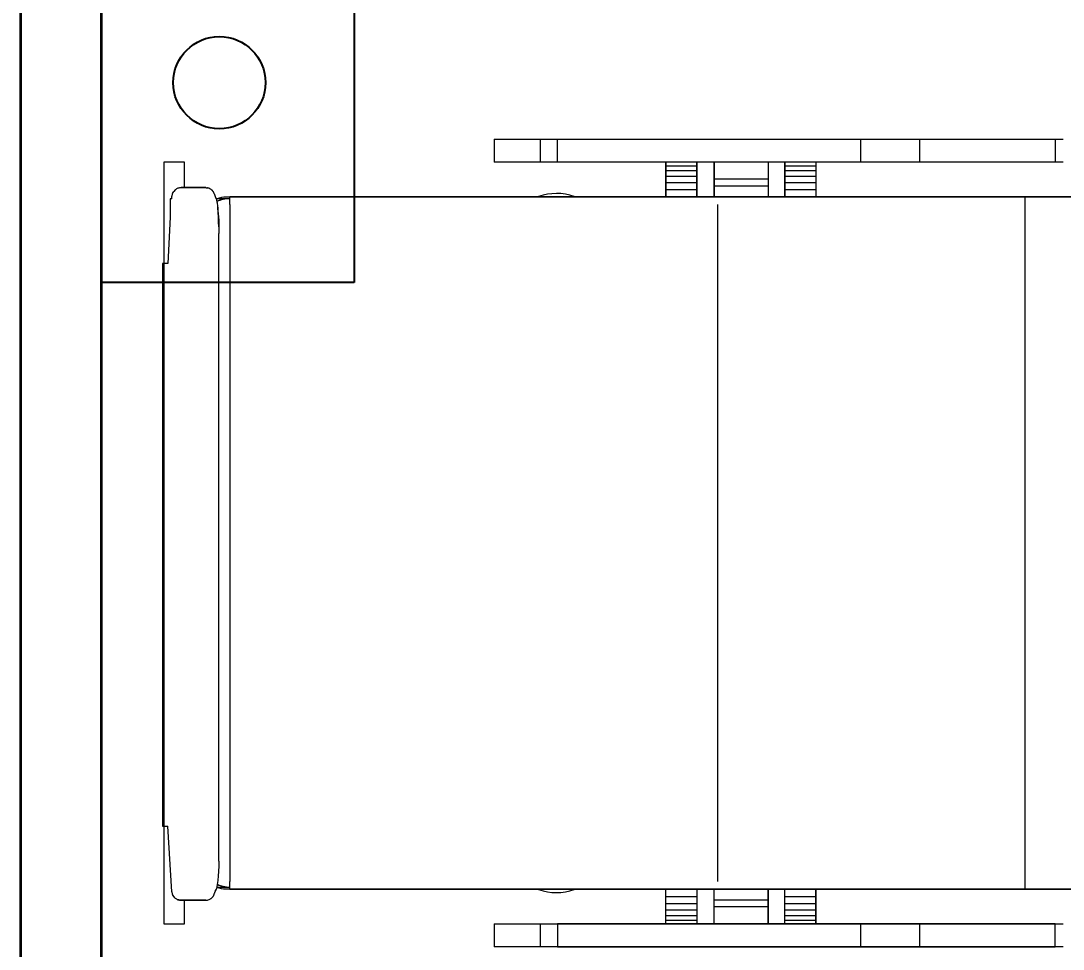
# Model space of a CAD drawing. Header units: millimetres. Extents: x 1448174 to 1599581, y -224422 to -106989.
# Drawn here: x 1473287 to 1474772, y -135488 to -134166 of the extents above; entities that cross this region are included whole.
import ezdxf

# ---------------------------------------------------------------- set-up
doc = ezdxf.new("R2010")
doc.units = ezdxf.units.MM
doc.header["$LTSCALE"] = 600
doc.header["$MEASUREMENT"] = 0
doc.layers.add('furniture', color=30, linetype='Continuous', lineweight=9)
doc.layers.add('P-Wall', color=1, linetype='Continuous', lineweight=35)
doc.layers.add('TEXT', color=253, linetype='Continuous')
doc.styles.add('ARIAL', font='arial.ttf')

msp = doc.modelspace()

# ---------------------------------------------------------------- linework, layer by layer
at = {"layer": 'furniture', "lineweight": -3}
for p, q in [((1473762.098, -132998.8362), (1473762.098, -134538.8362)), ((1473762.098, -134538.8362), (1473402.098, -134538.8362))]:
    msp.add_line(p, q, dxfattribs=at)
at = {"layer": 'furniture'}
for p, q in [((1473961.4897, -134334.8243), (1473961.4897, -134367.4992)), ((1473961.4897, -134334.8243), (1474026.8161, -134334.8243)), ((1473961.4897, -134334.8243), (1473961.4897, -134367.4992)), ((1474026.8161, -134334.8243), (1474378.2609, -134334.8243)), ((1474026.8161, -134334.8243), (1474026.8161, -134367.4992)), ((1474051.4254, -134334.8243), (1474760.5025, -134334.8243)), ((1474051.4254, -134367.5195), (1474051.4254, -134334.8243)), ((1474378.2609, -134334.8243), (1474406.7014, -134334.8243)), ((1474406.7014, -134334.8243), (1474483.7751, -134334.8243)), ((1474483.7751, -134334.8243), (1474507.0999, -134334.8243)), ((1474483.7751, -134367.4992), (1474483.7751, -134334.8243)), ((1474507.0999, -134334.8243), (1474567.0039, -134334.8243)), ((1474567.0039, -134334.8243), (1474720.9994, -134334.8243)), ((1474567.0039, -134334.8243), (1474567.0039, -134367.4992)), ((1474720.9994, -134334.8243), (1474771.4591, -134334.8243)), ((1474760.5025, -134334.8243), (1474760.5025, -134367.5195)), ((1474771.4591, -134334.8243), (1474771.6812, -134334.8243)), ((1473491.0632, -134367.2539), (1473519.9576, -134367.2539)), ((1473491.0632, -135452.591), (1473491.0632, -134367.2539)), ((1473519.9576, -134367.2539), (1473519.9576, -134403.8578)), ((1474026.8161, -134367.4992), (1473961.4897, -134367.4992)), ((1474378.2609, -134367.4992), (1474026.8161, -134367.4992)), ((1474760.5025, -134367.5195), (1474051.4254, -134367.5195)), ((1474205.797, -134372.7401), (1474205.797, -134367.4992)), ((1474205.797, -134367.5195), (1474205.797, -134417.3773)), ((1474205.797, -134372.7401), (1474249.8001, -134372.7401)), ((1474205.797, -134379.4777), (1474205.797, -134372.7401)), ((1474249.8001, -134367.4992), (1474249.8001, -134372.7401)), ((1474249.8001, -134417.3773), (1474249.8001, -134367.5195)), ((1474249.8001, -134372.7401), (1474249.8001, -134379.4777)), ((1474274.575, -134367.5195), (1474274.575, -134417.3773)), ((1474274.575, -134391.7483), (1474274.575, -134367.6347)), ((1474351.5476, -134367.5195), (1474351.5476, -134417.3773)), ((1474351.5476, -134367.6347), (1474351.5476, -134391.7483)), ((1474375.5352, -134372.7401), (1474375.5352, -134367.4992)), ((1474375.5352, -134367.5195), (1474375.5352, -134417.3773)), ((1474375.5352, -134372.7401), (1474419.5383, -134372.7401)), ((1474375.5352, -134379.4777), (1474375.5352, -134372.7401)), ((1474406.7014, -134367.4992), (1474378.2609, -134367.4992)), ((1474483.7751, -134367.4992), (1474406.7014, -134367.4992)), ((1474419.5383, -134367.4992), (1474419.5383, -134372.7401)), ((1474419.5383, -134367.5195), (1474419.5383, -134417.3773)), ((1474419.5383, -134372.7401), (1474419.5383, -134379.4777)), ((1474507.0999, -134367.4992), (1474483.7751, -134367.4992)), ((1474567.0039, -134367.4992), (1474507.0999, -134367.4992)), ((1474720.9994, -134367.4992), (1474567.0039, -134367.4992)), ((1474771.4591, -134367.4992), (1474720.9994, -134367.4992)), ((1474771.6812, -134367.4992), (1474771.4591, -134367.4992)), ((1474205.797, -134379.4777), (1474249.8001, -134379.4777)), ((1474205.797, -134387.5072), (1474205.797, -134379.4777)), ((1474205.797, -134387.5072), (1474249.8001, -134387.5072)), ((1474205.797, -134396.5847), (1474205.797, -134387.5072)), ((1474249.8001, -134379.4777), (1474249.8001, -134387.5072)), ((1474249.8001, -134387.5072), (1474249.8001, -134396.5847)), ((1474375.5352, -134379.4777), (1474419.5383, -134379.4777)), ((1474375.5352, -134387.5072), (1474375.5352, -134379.4777)), ((1474375.5352, -134387.5072), (1474419.5383, -134387.5072)), ((1474375.5352, -134396.5847), (1474375.5352, -134387.5072)), ((1474419.5383, -134379.4777), (1474419.5383, -134387.5072)), ((1474419.5383, -134387.5072), (1474419.5383, -134396.5847)), ((1473507.8531, -134406.3138), (1473506.8735, -134406.8741)), ((1473508.8326, -134405.7534), (1473507.8531, -134406.3138)), ((1473509.8121, -134405.193), (1473508.8326, -134405.7534)), ((1473510.7916, -134404.6326), (1473509.8121, -134405.193)), ((1473511.8998, -134404.4389), (1473510.7916, -134404.6326)), ((1473513.1698, -134404.0592), (1473511.8998, -134404.4389)), ((1473513.7408, -134404.0088), (1473513.1698, -134404.0592)), ((1473514.3118, -134403.9585), (1473513.7408, -134404.0088)), ((1473514.8828, -134403.9081), (1473514.3118, -134403.9585)), ((1473515.4538, -134403.8578), (1473514.8828, -134403.9081)), ((1473515.4538, -134403.8578), (1473517.5274, -134403.8578)), ((1473517.5274, -134403.8578), (1473515.4538, -134403.8578)), ((1473517.5274, -134403.8578), (1473519.6009, -134403.8578)), ((1473519.6009, -134403.8578), (1473517.5274, -134403.8578)), ((1473519.6009, -134403.8578), (1473521.6744, -134403.8578)), ((1473521.6744, -134403.8578), (1473519.6009, -134403.8578)), ((1473521.6744, -134403.8578), (1473523.748, -134403.8578)), ((1473523.748, -134403.8578), (1473521.6744, -134403.8578)), ((1473527.1532, -134403.8578), (1473523.748, -134403.8578)), ((1473523.748, -134403.8578), (1473527.1532, -134403.8578)), ((1473530.5584, -134403.8578), (1473527.1532, -134403.8578)), ((1473527.1532, -134403.8578), (1473530.5584, -134403.8578)), ((1473533.9636, -134403.8578), (1473530.5584, -134403.8578)), ((1473530.5584, -134403.8578), (1473533.9636, -134403.8578)), ((1473537.3688, -134403.8578), (1473533.9636, -134403.8578)), ((1473533.9636, -134403.8578), (1473537.3688, -134403.8578)), ((1473534.2057, -134403.8578), (1473533.9636, -134403.8578)), ((1473533.9636, -134403.8578), (1473534.2057, -134403.8578)), ((1473535.7872, -134403.8578), (1473534.2057, -134403.8578)), ((1473534.2057, -134403.8578), (1473535.7872, -134403.8578)), ((1473537.3688, -134403.8578), (1473535.7872, -134403.8578)), ((1473535.7872, -134403.8578), (1473537.3688, -134403.8578)), ((1473537.3688, -134403.8577), (1473537.9355, -134403.8577)), ((1473537.9355, -134403.8577), (1473537.3688, -134403.8577)), ((1473537.9355, -134403.8577), (1473539.1625, -134403.8577)), ((1473539.1625, -134403.8577), (1473537.9355, -134403.8577)), ((1473539.1625, -134403.8577), (1473540.3895, -134403.8578)), ((1473540.3895, -134403.8578), (1473539.1625, -134403.8577)), ((1473540.3895, -134403.8574), (1473542.3786, -134403.8574)), ((1473542.9269, -134403.8577), (1473540.3895, -134403.8577)), ((1473540.3895, -134403.8578), (1473542.8852, -134403.8578)), ((1473542.3786, -134403.8574), (1473545.8271, -134403.8572)), ((1473542.8852, -134403.8578), (1473545.3809, -134403.8578)), ((1473546.6496, -134403.8577), (1473542.9269, -134403.8577)), ((1473545.3809, -134403.8578), (1473547.8766, -134403.8578)), ((1473545.8271, -134403.8572), (1473549.2756, -134403.8571)), ((1473550.3722, -134403.8578), (1473546.6496, -134403.8577)), ((1473547.8766, -134403.8578), (1473550.3722, -134403.8578)), ((1473550.3722, -134403.8578), (1473550.9629, -134403.9123)), ((1473550.9629, -134403.9123), (1473551.5536, -134403.9669)), ((1473551.5536, -134403.9669), (1473552.1442, -134404.0214)), ((1473552.1442, -134404.0214), (1473552.7349, -134404.076)), ((1473553.3391, -134404.2509), (1473552.7349, -134404.076)), ((1473553.9433, -134404.4257), (1473553.3391, -134404.2509)), ((1473554.5475, -134404.6006), (1473553.9433, -134404.4257)), ((1473555.1517, -134404.7755), (1473554.5475, -134404.6006)), ((1473555.7331, -134405.0787), (1473555.1517, -134404.7755)), ((1473556.3145, -134405.3819), (1473555.7331, -134405.0787)), ((1473556.896, -134405.6851), (1473556.3145, -134405.3819)), ((1473557.4774, -134405.9883), (1473556.896, -134405.6851)), ((1473557.9964, -134406.4127), (1473557.4774, -134405.9883)), ((1473558.5155, -134406.8371), (1473557.9964, -134406.4127)), ((1474205.797, -134396.5847), (1474249.8001, -134396.5847)), ((1474205.797, -134406.4344), (1474205.797, -134396.5847)), ((1474205.797, -134406.4344), (1474249.8001, -134406.4344)), ((1474205.797, -134416.757), (1474205.797, -134406.4344)), ((1474249.8001, -134396.5847), (1474249.8001, -134406.4344)), ((1474249.8001, -134406.4344), (1474249.8001, -134416.757)), ((1474274.575, -134401.7614), (1474274.575, -134391.7483)), ((1474351.5476, -134391.7483), (1474274.575, -134391.7483)), ((1474351.5476, -134401.7614), (1474274.575, -134401.7614)), ((1474274.575, -134412.653), (1474274.575, -134401.7614)), ((1474351.5476, -134391.7483), (1474351.5476, -134401.7614)), ((1474351.5476, -134401.7614), (1474351.5476, -134412.653)), ((1474375.5352, -134396.5847), (1474419.5383, -134396.5847)), ((1474375.5352, -134406.4344), (1474375.5352, -134396.5847)), ((1474375.5352, -134406.4344), (1474419.5383, -134406.4344)), ((1474375.5352, -134416.757), (1474375.5352, -134406.4344)), ((1474419.5383, -134396.5847), (1474419.5383, -134406.4344)), ((1474419.5383, -134406.4344), (1474419.5383, -134416.757)), ((1473501.9695, -134419.6163), (1473499.7767, -134419.6163)), ((1473499.7767, -134419.6163), (1473499.7767, -134445.8825)), ((1473501.9695, -134419.6163), (1473502.1864, -134415.9897)), ((1473502.3844, -134415.083), (1473502.1864, -134415.9897)), ((1473502.5825, -134414.1763), (1473502.3844, -134415.083)), ((1473502.7805, -134413.2696), (1473502.5825, -134414.1763)), ((1473502.9786, -134412.363), (1473502.7805, -134413.2696)), ((1473502.9786, -134412.363), (1473504.8629, -134409.2778)), ((1473503.2783, -134411.8511), (1473503.5204, -134411.3392)), ((1473503.5204, -134411.3392), (1473503.7625, -134410.8274)), ((1473503.7625, -134410.8274), (1473504.0046, -134410.3155)), ((1473504.0046, -134410.3155), (1473504.4626, -134409.9331)), ((1473506.8735, -134406.8741), (1473504.8629, -134409.2778)), ((1473559.0345, -134407.2615), (1473558.5155, -134406.8371)), ((1473559.5536, -134407.6859), (1473559.0345, -134407.2615)), ((1473559.5536, -134407.6859), (1473559.9752, -134408.2083)), ((1473559.9752, -134408.2083), (1473559.5536, -134407.6859)), ((1473559.9752, -134408.2083), (1473560.3968, -134408.7308)), ((1473560.3968, -134408.7308), (1473559.9752, -134408.2083)), ((1473560.3968, -134408.7308), (1473560.8185, -134409.2533)), ((1473560.8185, -134409.2533), (1473560.3968, -134408.7308)), ((1473560.8185, -134409.2533), (1473561.2401, -134409.7758)), ((1473561.2401, -134409.7758), (1473560.8185, -134409.2533)), ((1473561.5413, -134410.361), (1473561.2401, -134409.7758)), ((1473561.8425, -134410.9462), (1473561.5413, -134410.361)), ((1473562.1438, -134411.5315), (1473561.8425, -134410.9462)), ((1473562.445, -134412.1167), (1473562.1438, -134411.5315)), ((1473562.445, -134412.1167), (1473564.4433, -134417.8005)), ((1473564.4394, -134417.8005), (1473565.5549, -134420.5984)), ((1473564.4433, -134417.8005), (1473564.7212, -134418.5)), ((1473564.7212, -134418.5), (1473564.9991, -134419.1995)), ((1473564.9991, -134419.1995), (1473565.277, -134419.8989)), ((1473584.246, -134419.6163), (1473565.1633, -134419.6163)), ((1473565.277, -134419.8989), (1473565.5549, -134420.5984)), ((1473565.5549, -134420.5984), (1473565.8223, -134421.8112)), ((1475393.5795, -134417.3773), (1473579.4594, -134417.3773)), ((1473584.246, -134419.6163), (1473584.7356, -134419.6163)), ((1474269.2383, -134416.8738), (1473584.7356, -134416.8738)), ((1473584.7356, -134427.7654), (1473584.7356, -134416.8738)), ((1474205.797, -134416.757), (1474249.8001, -134416.757)), ((1474717.0324, -134416.8738), (1474269.2383, -134416.8738)), ((1474274.575, -134416.8782), (1474274.575, -134412.653)), ((1474351.5476, -134412.653), (1474351.5476, -134416.8738)), ((1474375.5352, -134416.757), (1474419.5383, -134416.757)), ((1475398.2607, -134416.8738), (1474717.0324, -134416.8738)), ((1473565.8223, -134421.8112), (1473566.0897, -134423.024)), ((1473566.0897, -134423.024), (1473566.3571, -134424.2368)), ((1473566.3571, -134424.2368), (1473566.6245, -134425.4496)), ((1473566.6245, -134425.4496), (1473566.8632, -134427.1472)), ((1473566.8632, -134427.1472), (1473567.1019, -134428.8449)), ((1473567.1019, -134428.8449), (1473567.3406, -134430.5425)), ((1473567.3406, -134430.5425), (1473567.5794, -134432.2401)), ((1473567.5794, -134432.2401), (1473567.9118, -134436.671)), ((1473567.9917, -134439.1037), (1473567.5794, -134432.2401)), ((1473584.7356, -134427.7654), (1473584.7356, -135392.2129)), ((1474279.6038, -134427.7654), (1474279.6038, -135392.2129)), ((1474716.9848, -134427.7654), (1474716.9848, -135392.2129)), ((1474716.9848, -134427.7654), (1474716.9848, -135392.2129)), ((1473499.7767, -134445.8825), (1473496.4936, -134512.0853)), ((1473567.9118, -134436.671), (1473568.2443, -134441.1019)), ((1473568.4041, -134445.9673), (1473567.9917, -134439.1037)), ((1473568.2443, -134441.1019), (1473568.5768, -134445.5328)), ((1473568.8165, -134452.8309), (1473568.4041, -134445.9673)), ((1473568.5768, -134445.5328), (1473568.9092, -134449.9636)), ((1473568.7013, -134450.9141), (1473568.9092, -134449.9636)), ((1473568.9092, -134449.9636), (1473569.0935, -134457.442)), ((1473568.9092, -134449.9636), (1473569.014, -134454.7746)), ((1473569.2288, -134459.6945), (1473568.8165, -134452.8309)), ((1473569.014, -134454.7746), (1473569.1188, -134459.5856)), ((1473569.1188, -134459.5856), (1473569.2236, -134464.3965)), ((1473569.2236, -134464.3965), (1473569.3285, -134469.2075)), ((1473569.2288, -135362.9854), (1473569.3285, -134469.2075)), ((1473496.4936, -134512.0853), (1473488.8855, -134512.0853)), ((1473488.8855, -134512.0853), (1473488.8855, -135313.3388)), ((1473488.8855, -135313.3388), (1473496.508, -135313.3388)), ((1473502.1864, -135406.6902), (1473496.508, -135313.3388)), ((1473568.9891, -135370.2836), (1473568.9092, -135372.7163)), ((1473569.069, -135367.8509), (1473568.9891, -135370.2836)), ((1473569.1489, -135365.4181), (1473569.069, -135367.8509)), ((1473569.2288, -135362.9854), (1473569.1489, -135365.4181)), ((1473567.9672, -135386.2601), (1473567.7733, -135388.35)), ((1473568.1611, -135384.1703), (1473567.9672, -135386.2601)), ((1473568.3551, -135382.0804), (1473568.1611, -135384.1703)), ((1473568.4936, -135379.7394), (1473568.3551, -135382.0804)), ((1473568.6321, -135377.3984), (1473568.4936, -135379.7394)), ((1473568.7707, -135375.0574), (1473568.6321, -135377.3984)), ((1473568.9092, -135372.7163), (1473568.7707, -135375.0574)), ((1473566.061, -135399.1711), (1473565.5549, -135402.0815)), ((1473565.9245, -135399.9561), (1473584.4146, -135399.9561)), ((1473566.5671, -135396.2607), (1473566.061, -135399.1711)), ((1473567.0732, -135393.3502), (1473566.5671, -135396.2607)), ((1473567.5794, -135390.4398), (1473567.0732, -135393.3502)), ((1473567.7733, -135388.35), (1473567.5794, -135390.4398)), ((1473584.7356, -135399.9561), (1473584.4146, -135399.9561)), ((1473584.7356, -135403.1045), (1473584.7356, -135392.2129)), ((1473502.1864, -135406.6902), (1473502.3844, -135407.5969)), ((1473502.3844, -135407.5969), (1473502.5825, -135408.5036)), ((1473502.5825, -135408.5036), (1473502.7805, -135409.4103)), ((1473502.7805, -135409.4103), (1473502.9786, -135410.317)), ((1473506.5549, -135415.3198), (1473502.9786, -135410.317)), ((1473504.0046, -135412.3644), (1473503.6122, -135411.3068)), ((1473504.7316, -135413.2248), (1473504.0046, -135412.3644)), ((1473505.4587, -135414.0851), (1473504.7316, -135413.2248)), ((1473506.1858, -135414.9455), (1473505.4587, -135414.0851)), ((1473506.5021, -135415.3198), (1473506.1858, -135414.9455)), ((1473506.5549, -135415.3198), (1473506.8735, -135415.8058)), ((1473506.8735, -135415.8058), (1473507.8531, -135416.3662)), ((1473557.9964, -135416.2673), (1473558.5155, -135415.8429)), ((1473558.5155, -135415.8429), (1473557.9964, -135416.2673)), ((1473558.5155, -135415.8429), (1473559.0345, -135415.4185)), ((1473559.0345, -135415.4185), (1473558.5155, -135415.8429)), ((1473559.0345, -135415.4185), (1473559.5536, -135414.9941)), ((1473559.5536, -135414.9941), (1473559.0345, -135415.4185)), ((1473559.5536, -135414.9941), (1473559.9752, -135414.4716)), ((1473559.9752, -135414.4716), (1473560.3968, -135413.9491)), ((1473560.3968, -135413.9491), (1473560.8185, -135413.4267)), ((1473560.8185, -135413.4267), (1473561.2401, -135412.9042)), ((1473561.2401, -135412.9042), (1473561.5413, -135412.3189)), ((1473561.5413, -135412.3189), (1473561.8425, -135411.7337)), ((1473561.8425, -135411.7337), (1473562.1438, -135411.1485)), ((1473562.1438, -135411.1485), (1473562.445, -135410.5632)), ((1473562.445, -135410.5632), (1473562.6729, -135409.3605)), ((1473562.6729, -135409.3605), (1473562.8121, -135408.626)), ((1473563.1398, -135408.1305), (1473562.7729, -135408.8327)), ((1473565.5549, -135402.0815), (1473563.1398, -135408.1305)), ((1473564.4433, -135404.8794), (1473564.7641, -135403.4022)), ((1473579.4594, -135402.601), (1475393.5795, -135402.601)), ((1473584.7356, -135403.1045), (1474269.2383, -135403.1045)), ((1474205.797, -135452.4792), (1474205.797, -135402.601)), ((1474205.797, -135413.5846), (1474205.797, -135403.262)), ((1474249.8001, -135403.262), (1474205.797, -135403.262)), ((1474205.797, -135413.5846), (1474249.8001, -135413.5846)), ((1474205.797, -135423.4343), (1474205.797, -135413.5846)), ((1474249.8001, -135402.601), (1474249.8001, -135452.4792)), ((1474249.8001, -135403.262), (1474249.8001, -135413.5846)), ((1474249.8001, -135413.5846), (1474249.8001, -135423.4343)), ((1474269.2383, -135403.1045), (1474717.0324, -135403.1045)), ((1474274.575, -135452.4792), (1474274.575, -135402.601)), ((1474274.575, -135407.3457), (1474274.575, -135403.1001)), ((1474274.575, -135418.2373), (1474274.575, -135407.3457)), ((1474351.5476, -135452.4792), (1474351.5476, -135402.601)), ((1474351.5476, -135403.1045), (1474351.5476, -135407.3457)), ((1474351.5476, -135407.3457), (1474351.5476, -135418.2373)), ((1474375.5352, -135452.4792), (1474375.5352, -135402.601)), ((1474375.5352, -135413.5846), (1474375.5352, -135403.262)), ((1474419.5383, -135403.262), (1474375.5352, -135403.262)), ((1474375.5352, -135413.5846), (1474419.5383, -135413.5846)), ((1474375.5352, -135423.4343), (1474375.5352, -135413.5846)), ((1474419.5383, -135452.4792), (1474419.5383, -135402.601)), ((1474419.5383, -135403.262), (1474419.5383, -135413.5846)), ((1474419.5383, -135413.5846), (1474419.5383, -135423.4343)), ((1474717.0324, -135403.1045), (1475398.2607, -135403.1045)), ((1473507.8531, -135416.3662), (1473508.8326, -135416.9266)), ((1473508.8326, -135416.9266), (1473509.8121, -135417.487)), ((1473509.8121, -135417.487), (1473510.7916, -135418.0474)), ((1473510.7916, -135418.0474), (1473511.8998, -135418.2411)), ((1473511.9155, -135418.2411), (1473510.8125, -135418.0474)), ((1473511.8998, -135418.2411), (1473513.008, -135418.4348)), ((1473513.0185, -135418.4348), (1473511.9155, -135418.2411)), ((1473513.008, -135418.4348), (1473514.1162, -135418.6285)), ((1473514.1214, -135418.6285), (1473513.0185, -135418.4348)), ((1473514.1162, -135418.6285), (1473515.2244, -135418.8222)), ((1473515.2244, -135418.8222), (1473514.1214, -135418.6285)), ((1473515.2244, -135418.8222), (1473515.2818, -135418.8222)), ((1473515.2818, -135418.8222), (1473515.3391, -135418.8222)), ((1473515.3391, -135418.8222), (1473515.3965, -135418.8222)), ((1473517.5274, -135418.8222), (1473515.4538, -135418.8222)), ((1473515.4538, -135418.8222), (1473517.5274, -135418.8222)), ((1473519.6009, -135418.8222), (1473517.5274, -135418.8222)), ((1473517.5274, -135418.8222), (1473519.6009, -135418.8222)), ((1473521.6744, -135418.8222), (1473519.6009, -135418.8222)), ((1473519.6009, -135418.8222), (1473521.6744, -135418.8222)), ((1473519.9576, -135418.8222), (1473519.9576, -135452.591)), ((1473521.6744, -135418.7916), (1473522.1271, -135418.8226)), ((1473523.748, -135418.8222), (1473521.6744, -135418.8222)), ((1473521.6744, -135418.8222), (1473523.748, -135418.8222)), ((1473523.748, -135418.8222), (1473527.1532, -135418.8222)), ((1473527.1532, -135418.8222), (1473523.748, -135418.8222)), ((1473527.1532, -135418.8222), (1473530.5584, -135418.8222)), ((1473530.5584, -135418.8222), (1473527.1532, -135418.8222)), ((1473530.5584, -135418.8222), (1473533.9636, -135418.8222)), ((1473533.9636, -135418.8222), (1473530.5584, -135418.8222)), ((1473533.9636, -135418.8222), (1473537.3688, -135418.8222)), ((1473533.9636, -135418.8222), (1473534.2057, -135418.8222)), ((1473537.3688, -135418.8222), (1473533.9636, -135418.8222)), ((1473534.2057, -135418.8222), (1473533.9636, -135418.8222)), ((1473534.2057, -135418.8222), (1473535.7872, -135418.8222)), ((1473535.7872, -135418.8222), (1473534.2057, -135418.8222)), ((1473535.7872, -135418.8222), (1473537.3688, -135418.8222)), ((1473537.3688, -135418.8222), (1473535.7872, -135418.8222)), ((1473537.9355, -135418.8222), (1473537.3688, -135418.8223)), ((1473537.3688, -135418.8223), (1473537.9355, -135418.8222)), ((1473539.1625, -135418.8222), (1473537.9355, -135418.8222)), ((1473537.9355, -135418.8222), (1473539.1625, -135418.8222)), ((1473540.3895, -135418.8222), (1473539.1625, -135418.8222)), ((1473539.1625, -135418.8222), (1473540.3895, -135418.8222)), ((1473540.3895, -135418.8222), (1473542.8852, -135418.8222)), ((1473542.8852, -135418.8222), (1473540.3895, -135418.8222)), ((1473542.8852, -135418.8222), (1473545.3809, -135418.8222)), ((1473545.3809, -135418.8222), (1473542.8852, -135418.8222)), ((1473545.3809, -135418.8222), (1473547.8766, -135418.8222)), ((1473547.8766, -135418.8222), (1473545.3809, -135418.8222)), ((1473547.8766, -135418.8222), (1473550.3722, -135418.8222)), ((1473550.3722, -135418.8222), (1473547.8766, -135418.8222)), ((1473550.3722, -135418.8222), (1473550.9629, -135418.7676)), ((1473550.9629, -135418.7676), (1473551.5536, -135418.7131)), ((1473551.5536, -135418.7131), (1473552.1442, -135418.6585)), ((1473552.1442, -135418.6585), (1473552.7349, -135418.604)), ((1473552.7349, -135418.604), (1473553.9205, -135418.1259)), ((1473553.9205, -135418.1259), (1473555.1062, -135417.6478)), ((1473555.1062, -135417.6478), (1473556.2918, -135417.1698)), ((1473556.2918, -135417.1698), (1473557.4774, -135416.6917)), ((1473557.4774, -135416.6917), (1473557.9964, -135416.2673)), ((1473557.9964, -135416.2673), (1473557.4774, -135416.6917)), ((1474205.797, -135423.4343), (1474249.8001, -135423.4343)), ((1474205.797, -135432.5118), (1474205.797, -135423.4343)), ((1474249.8001, -135423.4343), (1474249.8001, -135432.5118)), ((1474274.575, -135418.2373), (1474351.5476, -135418.2373)), ((1474274.575, -135428.2504), (1474274.575, -135418.2373)), ((1474274.575, -135452.4792), (1474274.575, -135428.2504)), ((1474351.5476, -135428.2504), (1474274.575, -135428.2504)), ((1474351.5476, -135418.2373), (1474351.5476, -135428.2504)), ((1474351.5476, -135428.2504), (1474351.5476, -135452.4792)), ((1474375.5352, -135423.4343), (1474419.5383, -135423.4343)), ((1474375.5352, -135432.5118), (1474375.5352, -135423.4343)), ((1474419.5383, -135423.4343), (1474419.5383, -135432.5118)), ((1474205.797, -135432.5118), (1474249.8001, -135432.5118)), ((1474205.797, -135440.5414), (1474205.797, -135432.5118)), ((1474205.797, -135440.5414), (1474249.8001, -135440.5414)), ((1474205.797, -135447.279), (1474205.797, -135440.5414)), ((1474249.8001, -135432.5118), (1474249.8001, -135440.5414)), ((1474249.8001, -135440.5414), (1474249.8001, -135447.279)), ((1474375.5352, -135432.5118), (1474419.5383, -135432.5118)), ((1474375.5352, -135440.5414), (1474375.5352, -135432.5118)), ((1474375.5352, -135440.5414), (1474419.5383, -135440.5414)), ((1474375.5352, -135447.279), (1474375.5352, -135440.5414)), ((1474419.5383, -135432.5118), (1474419.5383, -135440.5414)), ((1474419.5383, -135440.5414), (1474419.5383, -135447.279)), ((1473519.9576, -135452.591), (1473491.0632, -135452.591)), ((1473961.4897, -135452.4792), (1473961.4897, -135485.1541)), ((1473961.4897, -135452.4792), (1474026.8161, -135452.4792)), ((1473961.4897, -135452.4792), (1473961.4897, -135485.1541)), ((1474026.8161, -135452.4792), (1474378.2609, -135452.4792)), ((1474026.8161, -135452.4792), (1474026.8161, -135485.1541)), ((1474051.4254, -135452.4792), (1474051.4254, -135485.1541)), ((1474760.5025, -135452.4792), (1474051.4254, -135452.4792)), ((1474205.797, -135447.279), (1474249.8001, -135447.279)), ((1474205.797, -135452.4792), (1474205.797, -135447.279)), ((1474249.8001, -135447.279), (1474249.8001, -135452.4792)), ((1474375.5352, -135447.279), (1474419.5383, -135447.279)), ((1474375.5352, -135452.4792), (1474375.5352, -135447.279)), ((1474378.2609, -135452.4792), (1474406.7014, -135452.4792)), ((1474406.7014, -135452.4792), (1474483.7751, -135452.4792)), ((1474419.5383, -135447.279), (1474419.5383, -135452.4792)), ((1474483.7751, -135452.4792), (1474507.0999, -135452.4792)), ((1474483.7751, -135485.1541), (1474483.7751, -135452.4792)), ((1474507.0999, -135452.4792), (1474567.0039, -135452.4792)), ((1474567.0039, -135452.4792), (1474720.9994, -135452.4792)), ((1474567.0039, -135452.4792), (1474567.0039, -135485.1541)), ((1474720.9994, -135452.4792), (1474771.4591, -135452.4792)), ((1474760.5025, -135485.1541), (1474760.5025, -135452.4792)), ((1474771.4591, -135452.4792), (1474771.6812, -135452.4792)), ((1474026.8161, -135485.1541), (1473961.4897, -135485.1541)), ((1474378.2609, -135485.1541), (1474026.8161, -135485.1541)), ((1474051.4254, -135485.1541), (1474760.5025, -135485.1541)), ((1474406.7014, -135485.1541), (1474378.2609, -135485.1541)), ((1474483.7751, -135485.1541), (1474406.7014, -135485.1541)), ((1474507.0999, -135485.1541), (1474483.7751, -135485.1541)), ((1474567.0039, -135485.1541), (1474507.0999, -135485.1541)), ((1474720.9994, -135485.1541), (1474567.0039, -135485.1541)), ((1474771.4591, -135485.1541), (1474720.9994, -135485.1541)), ((1474771.6812, -135485.1541), (1474771.4591, -135485.1541))]:
    msp.add_line(p, q, dxfattribs=at)
at = {"layer": 'furniture', "color": 3, "lineweight": -3}
msp.add_circle((1473569.8494, -134254.3362), 65.7001, dxfattribs=at)
at = {"layer": 'furniture'}
for centre, radius, start, end in [((1473579.4594, -134455.498), 38.1207, 90, 109.7349993), ((1474050.3062, -134489.0132), 76.8271, 70.912532, 109.5172028), ((1473579.4594, -135364.4804), 38.1207, 249.1609081, 270), ((1474050.3062, -135330.9651), 76.8271, 250.4827972, 289.087468)]:
    msp.add_arc(centre, radius, start, end, dxfattribs=at)
for centre, major_axis, start_param, end_param in [((1473584.246, -134462.5253), (0, -42.9089), 3.141592654, 3.576790357), ((1473584.7832, -134462.5253), (0, -42.9089), 3.142715292, 3.589242026), ((1473584.4146, -135356.3896), (0, 43.5665), 2.719017881, 3.141592654), ((1473584.9517, -135356.3896), (0, -43.5665), 5.848227868, 6.278176877)]:
    msp.add_ellipse(centre, major_axis=major_axis, ratio=0.999961923, start_param=start_param, end_param=end_param, dxfattribs=at)
msp.add_open_spline([(1474717.0324, -134416.8738), (1474717.0283, -134416.8738), (1474717.0199, -134417.1241), (1474717.0083, -134418.2246), (1474716.9984, -134419.9755), (1474716.9882, -134423.0171), (1474716.9848, -134425.8645), (1474716.9848, -134427.7654)], degree=3, knots=[0, 0, 0, 0, 0.166666667, 0.333333333, 0.5, 0.666666667, 1, 1, 1, 1], dxfattribs=at)
msp.add_open_spline([(1474716.9848, -135392.2129), (1474716.9848, -135394.1139), (1474716.9893, -135397.9129), (1474717.0074, -135402.0864), (1474717.0242, -135403.1045), (1474717.0324, -135403.1045)], degree=3, dxfattribs=at)
at = {"layer": 'P-Wall'}
for p, q in [((1473287.098, -135928.2516), (1473287.098, -131793.2516)), ((1473402.098, -137543.2516), (1473402.098, -131793.2516))]:
    msp.add_line(p, q, dxfattribs=at)

# ---------------------------------------------------------------- texts
at = {"layer": 'TEXT', "insert": (1475769.8494, -133772.3688), "char_height": 255, "width": 2454.157572, "attachment_point": 5, "style": 'ARIAL'}
msp.add_mtext('POST \\POPERATIVE WARD\\P3585x6465', dxfattribs=at)

doc.saveas('drawing.dxf')
